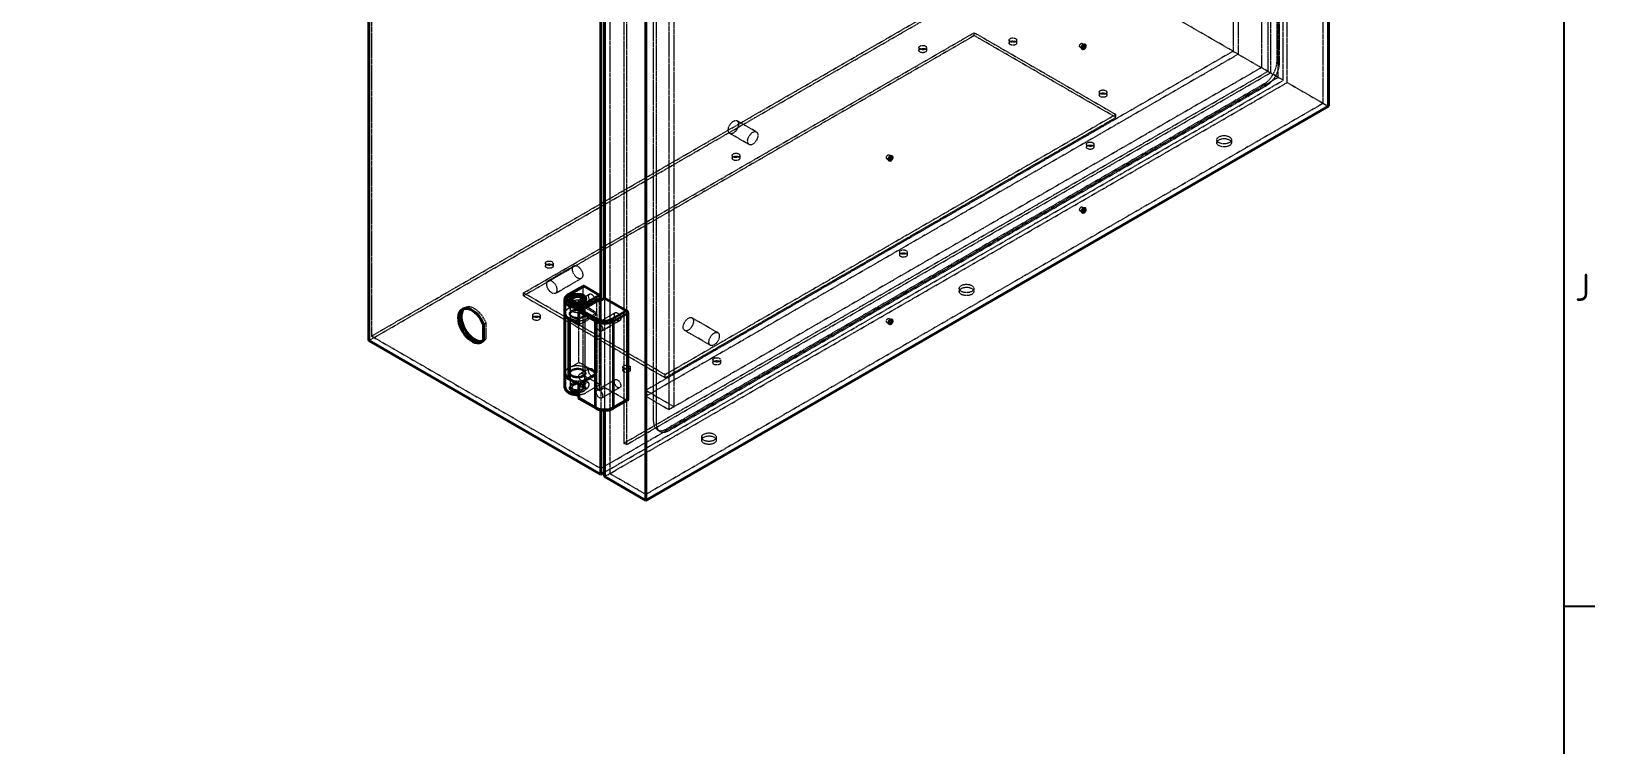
# Model space of a CAD drawing. Header units: millimetres. Extents: x 0 to 3567, y 0 to 2523.
# Drawn here: x 3002 to 3517, y 1847 to 2082 of the extents above; entities that cross this region are included whole.
import ezdxf

# ---------------------------------------------------------------- set-up
doc = ezdxf.new("R2010")
doc.units = ezdxf.units.MM
doc.header["$LTSCALE"] = 3
doc.linetypes.add('DASHED', pattern=[0.2067, 0.1654, -0.0413])
doc.layers.get('0').update_dxf_attribs({"color": 3, "lineweight": 25, "true_color": 0x00ff00})
for name, color, linetype, lineweight, true_color in [('가려진 것(ISO)', 2, 'DASHED', 18, 0xffff00), ('가시적인 것(ISO)', 3, 'Continuous', 40, 0x00ff00), ('가시적인 좁은 것(ISO)', 3, 'Continuous', 35, 0x00ff00)]:
    doc.layers.add(name, color=color, linetype=linetype, lineweight=lineweight, true_color=true_color)
doc.layers.add('경계(ISO)', color=7, linetype='Continuous', lineweight=25)
doc.styles.add('문자 텍스트_PSTEK_POSCO', font='isocp.shx')

# ---------------------------------------------------------------- blocks, each defined once
blk = doc.blocks.new('경계 Default Border')
at = {"layer": '경계(ISO)'}
blk.add_line((1169, 630.75), (1172.4, 630.75), dxfattribs=at)
at = {"layer": '경계(ISO)', "flags": 128}
blk.add_lwpolyline([(20, 20), (20, 821), (1169, 821), (1169, 20), (20, 20)], dxfattribs=at)
at = {"layer": '경계(ISO)', "color": 2, "true_color": 0xffff00, "insert": (1170.23, 664.26), "char_height": 3, "attachment_point": 7, "style": '문자 텍스트_PSTEK_POSCO'}
blk.add_mtext('J', dxfattribs=at)

msp = doc.modelspace()

# ---------------------------------------------------------------- linework, layer by layer
at = {"layer": '가려진 것(ISO)'}
for p, q in [((3412.9167, 2066.4377), (3412.9167, 2392.7098)), ((3414.6137, 2065.4579), (3414.6137, 2392.2199)), ((3415.8865, 2064.7231), (3415.8865, 2390.9951)), ((3409.5225, 2381.932), (3409.5225, 2068.3973)), ((3410.3711, 2381.4421), (3410.3711, 2067.9074)), ((3427.7659, 2057.8645), (3427.7659, 2384.1365)), ((3412.4924, 2367.48), (3412.4924, 2071.5817)), ((3413.3409, 2071.0918), (3413.3409, 2366.9901)), ((3114.2347, 2307.4675), (3114.2347, 1981.1955)), ((3192.7236, 2262.152), (3192.7236, 1935.8799)), ((3197.3905, 2259.4575), (3197.3905, 1945.9228)), ((3198.239, 2258.9676), (3198.239, 1945.4329)), ((3212.2397, 1956.9455), (3212.2397, 2250.8843)), ((3207.1486, 1953.0264), (3207.1486, 2248.9247)), ((3207.9971, 2248.4348), (3207.9971, 1952.5365)), ((3213.9368, 1957.9253), (3213.9368, 2249.9045)), ((3113.3862, 1979.7258), (3338.2462, 2109.5487)), ((3114.2347, 1981.1955), (3337.3976, 2110.0386)), ((3398.0674, 2075.0109), (3337.3976, 2110.0386)), ((3398.0674, 2094.606), (3398.0674, 2075.0109)), ((3407.4012, 2091.872), (3407.4012, 2069.6221)), ((3399.7645, 2086.4831), (3399.7645, 2074.0311)), ((3164.2979, 1995.4025), (3312.7903, 2081.1347)), ((3312.7903, 2081.1347), (3359.4594, 2054.1903)), ((3312.7903, 2080.1549), (3312.7903, 2081.1347)), ((3312.7903, 2080.1549), (3164.2979, 1994.4227)), ((3294.5796, 2076.2357), (3294.5796, 2075.2559)), ((3297.06, 2076.2357), (3297.06, 2075.2559)), ((3359.4594, 2053.2105), (3312.7903, 2080.1549)), ((3324.2781, 2078.6852), (3324.2781, 2077.7054)), ((3326.7585, 2078.6852), (3326.7585, 2077.7054)), ((3347.6354, 2076.3317), (3348.4839, 2075.8418)), ((3348.3731, 2077.6094), (3349.2216, 2077.1195)), ((3398.0674, 2075.0109), (3204.603, 1963.3142)), ((3399.7645, 2074.0311), (3204.603, 1961.3546)), ((3398.0674, 2075.0109), (3407.4012, 2069.6221)), ((3189.7538, 1937.5946), (3412.9167, 2066.4377)), ((3191.0265, 1936.3698), (3414.6137, 2065.4579)), ((3197.3905, 1945.9228), (3409.5225, 2068.3973)), ((3198.239, 1945.4329), (3410.3711, 2067.9074)), ((3407.4012, 2069.6221), (3213.9368, 1957.9253)), ((3409.5225, 2068.3973), (3407.4012, 2069.6221)), ((3409.5225, 2068.3973), (3410.3711, 2067.9074)), ((3412.9167, 2066.4377), (3410.3711, 2067.9074)), ((3412.9167, 2066.4377), (3414.6137, 2065.4579)), ((3192.7236, 1935.8799), (3415.8865, 2064.7231)), ((3408.2497, 2064.2332), (3211.3912, 1950.5769)), ((3212.2397, 1950.087), (3409.0983, 2063.7433)), ((3353.9765, 2061.5387), (3353.9765, 2060.559)), ((3356.4569, 2061.5387), (3356.4569, 2060.559)), ((3415.8865, 2064.7231), (3427.7659, 2057.8645)), ((3427.7659, 2057.8645), (3204.603, 1929.0214)), ((3427.7659, 2057.8645), (3429.4629, 2056.8847)), ((3359.4594, 2054.1903), (3210.967, 1968.4581)), ((3210.967, 1967.4783), (3359.4594, 2053.2105)), ((3241.0169, 2048.4304), (3234.653, 2052.1046)), ((3359.4594, 2053.2105), (3359.4594, 2054.1903)), ((3238.6169, 2044.2734), (3232.253, 2047.9477)), ((3392.6976, 2045.862), (3392.6976, 2044.8822)), ((3397.4976, 2045.862), (3397.4976, 2044.8822)), ((3233.0613, 2040.7181), (3233.0613, 2039.7383)), ((3235.5417, 2040.7181), (3235.5417, 2039.7383)), ((3284.7335, 2040.8671), (3285.582, 2040.3772)), ((3349.7339, 2044.3923), (3349.7339, 2043.4125)), ((3352.2143, 2044.3923), (3352.2143, 2043.4125)), ((3283.9958, 2039.5893), (3284.8443, 2039.0994)), ((3347.6354, 2022.4429), (3348.4839, 2021.953)), ((3348.3731, 2023.7206), (3349.2216, 2023.2307)), ((3288.2156, 2008.8747), (3288.2156, 2007.8949)), ((3290.696, 2008.8747), (3290.696, 2007.8949)), ((3171.543, 2005.2005), (3171.543, 2004.2207)), ((3172.4317, 1999.4406), (3180.917, 2004.3396)), ((3174.0234, 2005.2005), (3174.0234, 2004.2207)), ((3174.8317, 1995.2837), (3183.317, 2000.1826)), ((3179.1471, 1986.8293), (3164.2979, 1995.4025)), ((3164.2979, 1994.4227), (3164.2979, 1995.4025)), ((3164.2979, 1994.4227), (3210.967, 1967.4783)), ((3186.0339, 1994.9869), (3182.8893, 1993.1714)), ((3183.8141, 1997.3621), (3183.8141, 1968.948)), ((3191.0265, 1993.6879), (3191.0265, 1956.7166)), ((3191.0265, 1993.6879), (3191.0265, 1964.294)), ((3307.8447, 1996.8722), (3307.8447, 1995.8924)), ((3312.6447, 1996.8722), (3312.6447, 1995.8924)), ((3144.2073, 1990.0288), (3145.0559, 1990.5187)), ((3182.5413, 1992.2917), (3179.1471, 1990.3321)), ((3179.717, 1993.198), (3179.717, 1988.6174)), ((3179.717, 1992.7081), (3179.717, 1991.7283)), ((3179.717, 1990.2586), (3179.717, 1964.7839)), ((3179.717, 1988.299), (3179.717, 1969.193)), ((3180.4199, 1992.2182), (3180.2078, 1992.3407)), ((3181.0563, 1991.6058), (3180.4199, 1991.2384)), ((3181.0563, 1990.3811), (3180.4199, 1990.7485)), ((3188.481, 1988.8624), (3182.5413, 1992.2917)), ((3182.5413, 1989.2788), (3182.5413, 1992.2917)), ((3182.5413, 1984.8697), (3188.481, 1988.299)), ((3183.1777, 1991.6058), (3183.8141, 1991.2384)), ((3183.1777, 1990.3811), (3183.8141, 1990.7485)), ((3183.8141, 1992.2182), (3184.0262, 1992.3407)), ((3187.5339, 1992.3888), (3184.3893, 1990.5733)), ((3184.517, 1993.198), (3184.517, 1988.6174)), ((3184.517, 1992.7081), (3184.517, 1991.7283)), ((3184.517, 1990.2586), (3184.517, 1964.7839)), ((3184.517, 1988.299), (3184.517, 1969.193)), ((3188.481, 1988.299), (3185.0868, 1990.2586)), ((3185.0868, 1986.9028), (3188.481, 1988.8624)), ((3188.481, 1988.299), (3188.481, 1992.7081)), ((3188.481, 1988.299), (3188.481, 1969.1195)), ((3194.5192, 1988.8632), (3188.5795, 1985.4339)), ((3189.3295, 1963.3142), (3189.3295, 1992.7081)), ((3189.7538, 1992.953), (3189.7538, 1956.8381)), ((3189.7538, 1965.5187), (3189.7538, 1992.953)), ((3151.1457, 1984.9733), (3151.9942, 1985.4632)), ((3151.9942, 1980.357), (3151.9942, 1985.4632)), ((3167.3003, 1988.0541), (3167.3003, 1987.0743)), ((3169.7807, 1988.0541), (3169.7807, 1987.0743)), ((3180.4199, 1987.3192), (3180.2078, 1987.4417)), ((3210.967, 1968.4581), (3182.5413, 1984.8697)), ((3182.5413, 1972.5488), (3182.5413, 1984.8697)), ((3183.8141, 1987.3192), (3184.0262, 1987.4417)), ((3196.0192, 1986.2651), (3190.0795, 1982.8358)), ((3225.889, 1978.1372), (3217.4037, 1983.0362)), ((3228.289, 1982.2941), (3219.8037, 1987.1931)), ((3283.9958, 1985.7005), (3284.8443, 1985.2106)), ((3284.7335, 1986.9783), (3285.582, 1986.4884)), ((3114.2347, 1981.1955), (3189.7538, 1937.5946)), ((3150.4473, 1979.2208), (3151.2959, 1979.7107)), ((3151.1457, 1979.8671), (3151.9942, 1980.357)), ((3226.6973, 1973.3571), (3226.6973, 1972.3773)), ((3229.1777, 1973.3571), (3229.1777, 1972.3773)), ((3179.1471, 1970.5892), (3182.5413, 1972.5488)), ((3179.717, 1968.8746), (3179.717, 1964.294)), ((3180.4199, 1970.1728), (3180.2078, 1970.0503)), ((3182.5413, 1972.5488), (3188.481, 1969.1195)), ((3188.481, 1968.7031), (3182.5413, 1965.2738)), ((3186.0339, 1970.492), (3182.8893, 1968.6765)), ((3183.8141, 1970.1728), (3184.0262, 1970.0503)), ((3184.2383, 1968.2132), (3189.3295, 1965.2738)), ((3187.5339, 1967.8939), (3184.3893, 1966.0784)), ((3184.517, 1968.8746), (3184.517, 1964.294)), ((3188.481, 1968.7031), (3185.0868, 1970.6627)), ((3188.481, 1969.1195), (3185.0868, 1967.1599)), ((3188.481, 1964.294), (3188.481, 1968.7031)), ((3196.9988, 1970.9076), (3196.9988, 1969.9278)), ((3199.4792, 1970.9076), (3199.4792, 1969.9278)), ((3210.967, 1967.4783), (3210.967, 1968.4581)), ((3180.4199, 1965.2738), (3180.2078, 1965.1513)), ((3180.8442, 1963.5592), (3180.4199, 1963.8041)), ((3184.4256, 1963.78), (3183.1044, 1964.5428)), ((3183.3898, 1963.5592), (3183.8141, 1963.8041)), ((3183.8141, 1965.2738), (3184.0262, 1965.1513)), ((3185.6868, 1965.8231), (3184.3044, 1966.6213)), ((3189.6295, 1965.2441), (3184.9626, 1962.5496)), ((3194.5192, 1966.8178), (3188.5795, 1963.3885)), ((3188.9052, 1963.5592), (3189.3295, 1963.3142)), ((3189.3295, 1963.3142), (3191.0265, 1964.294)), ((3196.0192, 1964.2197), (3190.0795, 1960.7904)), ((3191.0265, 1964.294), (3198.239, 1960.1299)), ((3204.603, 1963.3142), (3213.9368, 1957.9253)), ((3204.603, 1961.3546), (3212.2397, 1956.9455)), ((3213.9368, 1957.9253), (3212.2397, 1956.9455)), ((3209.2397, 1949.7898), (3208.3912, 1950.2797)), ((3222.9919, 1947.8824), (3222.9919, 1946.9026)), ((3227.7919, 1947.8824), (3227.7919, 1946.9026)), ((3198.239, 1945.4329), (3197.3905, 1945.9228)), ((3191.0265, 1934.9001), (3192.7236, 1935.8799)), ((3204.603, 1929.0214), (3192.7236, 1935.8799))]:
    msp.add_line(p, q, dxfattribs=at)
for centre, major_axis in [((3295.8198, 2076.2357), (1.2402, 0)), ((3295.8198, 2075.2559), (1.2402, 0)), ((3325.5183, 2078.6852), (1.2402, 0)), ((3325.5183, 2077.7054), (1.2402, 0)), ((3348.0042, 2076.9705), (-0.3689, -0.6389)), ((3355.2167, 2061.5387), (1.2402, 0)), ((3355.2167, 2060.559), (1.2402, 0)), ((3233.453, 2050.0261), (-1.2, -2.0785)), ((3239.8169, 2046.3519), (-1.2, -2.0785)), ((3350.9741, 2044.3923), (1.2402, 0)), ((3395.0976, 2045.862), (2.4, 0)), ((3395.0976, 2044.8822), (2.4, 0)), ((3234.3015, 2040.7181), (1.2402, 0)), ((3234.3015, 2039.7383), (1.2402, 0)), ((3284.3646, 2040.2282), (-0.3689, -0.6389)), ((3350.9741, 2043.4125), (1.2402, 0)), ((3348.0042, 2023.0818), (-0.3689, -0.6389)), ((3289.4558, 2008.8747), (1.2402, 0)), ((3172.7832, 2005.2005), (1.2402, 0)), ((3172.7832, 2004.2207), (1.2402, 0)), ((3182.117, 2002.2611), (1.2, -2.0785)), ((3289.4558, 2007.8949), (1.2402, 0)), ((3173.6317, 1997.3621), (1.2, -2.0785)), ((3186.7839, 1993.6879), (-0.75, 1.299)), ((3310.2447, 1996.8722), (2.4, 0)), ((3310.2447, 1995.8924), (2.4, 0)), ((3168.5405, 1988.0541), (1.2402, 0)), ((3182.117, 1988.544), (-2.7, 0)), ((3182.117, 1991.7283), (-2.4, 0)), ((3182.117, 1990.2586), (-2.4, 0)), ((3182.117, 1988.6174), (-2.4, 0)), ((3182.117, 1988.299), (-2.4, 0)), ((3182.117, 1990.9934), (-1.5, 0)), ((3195.2692, 1987.5642), (-0.75, 1.299)), ((3168.5405, 1987.0743), (1.2402, 0)), ((3189.3295, 1984.1349), (-0.75, 1.299)), ((3218.6037, 1985.1147), (-1.2, -2.0785)), ((3284.3646, 1986.3394), (-0.3689, -0.6389)), ((3227.089, 1980.2157), (-1.2, -2.0785)), ((3227.9375, 1973.3571), (1.2402, 0)), ((3227.9375, 1972.3773), (1.2402, 0)), ((3182.117, 1968.948), (-2.7, 0)), ((3182.117, 1969.193), (-2.4, 0)), ((3182.117, 1968.8746), (-2.4, 0)), ((3186.7839, 1969.193), (-0.75, 1.299)), ((3198.239, 1970.9076), (1.2402, 0)), ((3198.239, 1969.9278), (1.2402, 0)), ((3182.117, 1964.0491), (-2.7, 0)), ((3182.117, 1964.7839), (-2.4, 0)), ((3182.117, 1964.294), (-2.4, 0)), ((3182.117, 1964.294), (-1.8, 0)), ((3189.3295, 1962.0895), (-0.75, 1.299)), ((3195.2692, 1965.5187), (-0.75, 1.299)), ((3225.3919, 1947.8824), (2.4, 0)), ((3225.3919, 1946.9026), (2.4, 0))]:
    msp.add_ellipse(centre, major_axis=major_axis, ratio=0.57735027, dxfattribs=at)
for centre, major_axis, start_param, end_param in [((3408.2497, 2069.1322), (3, 5.1962), 3.92699082, 5.49778714), ((3409.0983, 2068.6423), (-3, -5.1962), 0.78539816, 2.35619449), ((3182.117, 1992.7081), (2.4, 0), 0.78539816, 2.35619449), ((3184.2383, 1997.1172), (-0.3, 0.5196), 0, 0.78539816), ((3148.1759, 1985.1147), (-3.12, 5.404), 4.45186975, 6.41958998), ((3182.117, 1988.6174), (-4.2, 0), 5.49778714, 6.28318531), ((3182.117, 1988.544), (-4.2, 0), 3.92699082, 6.26803244), ((3182.117, 1992.7081), (2.4, 0), 2.96388205, 6.46089591), ((3182.117, 1993.198), (-2.4, 0), 0.72470233, 2.41689032), ((3188.9052, 1992.4631), (-0.3, 0.5196), 0, 0.78539816), ((3182.117, 1988.6174), (4.2, 0), 4.81357682, 5.49778714), ((3148.1759, 1985.1147), (3.12, -5.404), 6.14678063, 6.54370454), ((3182.117, 1968.948), (-4.2, 0), 3.92699082, 6.28318531), ((3182.117, 1968.8746), (-4.2, 0), 5.49778714, 6.26803244), ((3184.2383, 1968.7031), (0.3, -0.5196), 3.92699082, 5.49778714), ((3182.117, 1968.8746), (-4.2, 0), 0.9927893, 2.35619449), ((3185.0868, 1964.7839), (0.6, 1.0392), 3.92699082, 7.06858347), ((3188.9052, 1964.0491), (0.3, -0.5196), 3.92699082, 5.49778714), ((3189.3295, 1965.7637), (0.3, -0.5196), 5.49778714, 7.06858347), ((3183.3898, 1960.8647), (0.8485, 0), 3.92699082, 4.71238898), ((3198.239, 1960.6198), (0.3, -0.5196), 5.49778714, 6.28318531), ((3211.3912, 1955.4758), (-3, -5.1962), 5.49778714, 7.06858347), ((3212.2397, 1954.9859), (-3, -5.1962), 5.49778714, 7.06858347)]:
    msp.add_ellipse(centre, major_axis=major_axis, ratio=0.57735027, start_param=start_param, end_param=end_param, dxfattribs=at)
for points, knots in [([(3183.8141, 1990.7485), (3183.6767, 1990.8278), (3183.5148, 1990.933), (3183.1893, 1991.1723), (3183.0262, 1991.3066), (3182.7514, 1991.5731), (3182.6196, 1991.7247), (3182.4335, 1992.0427), (3182.3811, 1992.2109), (3182.3811, 1992.3707), (3182.3811, 1992.5305), (3182.4335, 1992.6934), (3182.6196, 1992.9742), (3182.7514, 1993.0918), (3183.0262, 1993.2504), (3183.1893, 1993.3035), (3183.5148, 1993.3173), (3183.6767, 1993.2773), (3183.9514, 1993.1187), (3184.0772, 1992.9926), (3184.2725, 1992.6781), (3184.3428, 1992.4903), (3184.4362, 1992.119), (3184.4657, 1991.9084), (3184.4979, 1991.5015), (3184.5024, 1991.3057), (3184.5024, 1990.9861), (3184.4979, 1990.8509), (3184.4657, 1990.6588), (3184.4362, 1990.6004), (3184.3428, 1990.5465), (3184.2725, 1990.5469), (3184.0772, 1990.6083), (3183.9514, 1990.6692), (3183.8141, 1990.7485)], [1.16972737, 1.16972737, 1.16972737, 1.16972737, 1.26681796, 1.26681796, 1.36390855, 1.36390855, 1.46177252, 1.46177252, 1.55963649, 1.55963649, 1.55963649, 1.65750046, 1.65750046, 1.75536443, 1.75536443, 1.85245502, 1.85245502, 1.94954561, 1.94954561, 2.0466362, 2.0466362, 2.14372679, 2.14372679, 2.24159076, 2.24159076, 2.33945473, 2.33945473, 2.4373187, 2.4373187, 2.53518267, 2.53518267, 2.63227326, 2.63227326, 2.72936385, 2.72936385, 2.72936385, 2.72936385]), ([(3183.8141, 1966.2536), (3183.6767, 1966.3329), (3183.5148, 1966.4381), (3183.1893, 1966.6774), (3183.0262, 1966.8117), (3182.7514, 1967.0782), (3182.6196, 1967.2298), (3182.4335, 1967.5478), (3182.3811, 1967.716), (3182.3811, 1967.8758), (3182.3811, 1968.0356), (3182.4335, 1968.1985), (3182.6196, 1968.4793), (3182.7514, 1968.5969), (3183.0262, 1968.7555), (3183.1893, 1968.8086), (3183.5148, 1968.8224), (3183.6767, 1968.7824), (3183.9514, 1968.6238), (3184.0772, 1968.4977), (3184.2725, 1968.1832), (3184.3428, 1967.9954), (3184.4362, 1967.6241), (3184.4657, 1967.4135), (3184.4979, 1967.0066), (3184.5024, 1966.8108), (3184.5024, 1966.4912), (3184.4979, 1966.356), (3184.4657, 1966.1639), (3184.4362, 1966.1055), (3184.3428, 1966.0516), (3184.2725, 1966.052), (3184.0772, 1966.1134), (3183.9514, 1966.1743), (3183.8141, 1966.2536)], [1.16972737, 1.16972737, 1.16972737, 1.16972737, 1.26681796, 1.26681796, 1.36390855, 1.36390855, 1.46177252, 1.46177252, 1.55963649, 1.55963649, 1.55963649, 1.65750046, 1.65750046, 1.75536443, 1.75536443, 1.85245502, 1.85245502, 1.94954561, 1.94954561, 2.0466362, 2.0466362, 2.14372679, 2.14372679, 2.24159076, 2.24159076, 2.33945473, 2.33945473, 2.4373187, 2.4373187, 2.53518267, 2.53518267, 2.63227326, 2.63227326, 2.72936385, 2.72936385, 2.72936385, 2.72936385]), ([(3182.5413, 1961.8737), (3182.8112, 1961.8905), (3183.0787, 1961.9235), (3183.7699, 1962.0531), (3184.1811, 1962.1771), (3184.6959, 1962.4054), (3184.8325, 1962.4746), (3184.9626, 1962.5496)], [2.463872247, 2.463872247, 2.463872247, 2.463872247, 2.670094076, 2.670094076, 3.011336704, 3.011336704, 3.141592654, 3.141592654, 3.141592654, 3.141592654]), ([(3182.7382, 1965.1601), (3182.7382, 1965.2858), (3182.7737, 1965.423), (3182.9061, 1965.6876), (3183.002, 1965.8159), (3183.2067, 1966.0407), (3183.33, 1966.1533), (3183.5796, 1966.3508), (3183.7055, 1966.4359), (3183.9226, 1966.5612), (3184.0258, 1966.6084), (3184.1934, 1966.6518), (3184.2583, 1966.6479), (3184.3507, 1966.5946), (3184.3846, 1966.5413), (3184.4264, 1966.3772), (3184.4352, 1966.2656), (3184.4352, 1966.1399), (3184.4352, 1966.0142), (3184.4264, 1965.8616), (3184.3846, 1965.5446), (3184.3507, 1965.3807), (3184.2583, 1965.091), (3184.1934, 1964.9447), (3184.0258, 1964.6998), (3183.9226, 1964.6016), (3183.7055, 1964.4763), (3183.5796, 1964.4422), (3183.33, 1964.4462), (3183.2067, 1964.4838), (3183.002, 1964.602), (3182.9061, 1964.691), (3182.7737, 1964.9074), (3182.7382, 1965.0344), (3182.7382, 1965.1601)], [-0.61502488, -0.61502488, -0.61502488, -0.61502488, -0.53804184, -0.53804184, -0.4610588, -0.4610588, -0.38428562, -0.38428562, -0.30751244, -0.30751244, -0.23073926, -0.23073926, -0.15396608, -0.15396608, -0.07698304, -0.07698304, 0, 0, 0, 0.07698304, 0.07698304, 0.15396608, 0.15396608, 0.23073926, 0.23073926, 0.30751244, 0.30751244, 0.38428562, 0.38428562, 0.4610588, 0.4610588, 0.53804184, 0.53804184, 0.61502488, 0.61502488, 0.61502488, 0.61502488]), ([(3185.0868, 1963.8041), (3184.9797, 1963.7422), (3184.8594, 1963.705), (3184.6274, 1963.6979), (3184.5161, 1963.7278), (3184.3351, 1963.8323), (3184.2533, 1963.914), (3184.1428, 1964.1187), (3184.1145, 1964.2417), (3184.1145, 1964.4893), (3184.1428, 1964.6294), (3184.2533, 1964.9069), (3184.3351, 1965.0447), (3184.5161, 1965.2866), (3184.6274, 1965.4073), (3184.8594, 1965.6149), (3184.9797, 1965.7018), (3185.0868, 1965.7637)], [-0.909540528, -0.909540528, -0.909540528, -0.909540528, -0.833754696, -0.833754696, -0.757968865, -0.757968865, -0.682164608, -0.682164608, -0.606360352, -0.606360352, -0.530556096, -0.530556096, -0.454751839, -0.454751839, -0.378966008, -0.378966008, -0.303180176, -0.303180176, -0.303180176, -0.303180176])]:
    msp.add_open_spline(points, degree=3, knots=knots, dxfattribs=at)
at = {"layer": '가시적인 것(ISO)'}
for p, q in [((3429.4629, 2056.8847), (3429.4629, 2385.1163)), ((3113.3862, 2307.9574), (3113.3862, 1979.7258)), ((3204.603, 1927.0618), (3204.603, 2255.2934)), ((3189.7538, 2196.8881), (3189.7538, 1992.953)), ((3191.0265, 2196.7666), (3191.0265, 1993.6879)), ((3429.4629, 2056.8847), (3204.603, 1927.0618)), ((3183.9383, 1997.6368), (3179.2714, 1994.9423)), ((3180.8442, 1993.9328), (3180.4199, 1993.6879)), ((3183.3898, 1993.9328), (3183.8141, 1993.6879)), ((3189.3295, 1994.6677), (3184.2383, 1997.6071)), ((3191.0265, 1993.6879), (3189.3295, 1992.7081)), ((3189.7538, 1992.953), (3189.7538, 1993.9328)), ((3198.239, 1989.5237), (3191.0265, 1993.6879)), ((3177.917, 1992.953), (3177.917, 1988.6174)), ((3177.917, 1968.948), (3177.917, 1988.544)), ((3182.5413, 1989.2788), (3182.5413, 1984.8697)), ((3188.6052, 1992.9828), (3182.7898, 1989.6252)), ((3189.3295, 1992.7081), (3188.9052, 1992.953)), ((3198.6633, 1960.3748), (3198.6633, 1988.7889)), ((3151.1457, 1984.9733), (3151.1457, 1979.8671)), ((3182.5413, 1984.8697), (3179.1471, 1986.8293)), ((3113.3862, 1979.7258), (3189.7538, 1935.635)), ((3177.917, 1968.8746), (3177.917, 1964.539)), ((3179.1471, 1967.2334), (3182.5413, 1965.2738)), ((3182.5413, 1965.2738), (3182.5413, 1960.8647)), ((3188.181, 1957.4057), (3182.7898, 1960.5183)), ((3198.539, 1960.1002), (3193.8721, 1957.4057)), ((3189.7538, 1956.8381), (3189.7538, 1935.635)), ((3191.0265, 1956.7166), (3191.0265, 1934.9001)), ((3189.7538, 1935.635), (3191.0265, 1936.3698)), ((3204.603, 1927.0618), (3191.0265, 1934.9001))]:
    msp.add_line(p, q, dxfattribs=at)
for centre, major_axis in [((3348.8528, 2076.4806), (-0.3689, -0.6389)), ((3285.2132, 2039.7383), (-0.3689, -0.6389)), ((3348.8528, 2022.5919), (-0.3689, -0.6389)), ((3182.117, 1993.4429), (-2.7, 0)), ((3182.117, 1993.198), (-1.8, 0)), ((3285.2132, 1985.8495), (-0.3689, -0.6389))]:
    msp.add_ellipse(centre, major_axis=major_axis, ratio=0.57735027, dxfattribs=at)
for centre, major_axis, start_param, end_param in [((3182.117, 1993.198), (-2.4, 0), 2.41689032, 7.00788764), ((3182.117, 1992.7081), (-2.4, 0), 5.49778714, 6.10547471), ((3182.117, 1992.7081), (2.4, 0), 0.1777106, 0.78539816), ((3184.2383, 1997.1172), (-0.3, 0.5196), 5.49778714, 6.28318531), ((3189.3295, 1994.1778), (-0.3, 0.5196), 3.92699082, 5.49778714), ((3147.3273, 1984.6248), (3.12, -5.404), 1.3102771, 6.54370454), ((3148.1759, 1985.1147), (-3.12, 5.404), 0.13640468, 3.00518798), ((3182.117, 1988.544), (-4.2, 0), 6.26803244, 7.06858347), ((3182.117, 1988.6174), (-4.2, 0), 0, 1.67198417), ((3183.3898, 1989.2788), (0.8485, 0), 1.57079633, 3.14159265), ((3188.9052, 1992.4631), (-0.3, 0.5196), 5.49778714, 6.28318531), ((3198.239, 1989.0339), (-0.3, 0.5196), 3.92699082, 5.49778714), ((3182.117, 1968.8746), (-4.2, 0), 6.26803244, 7.27597461), ((3182.117, 1968.948), (-4.2, 0), 0, 0.78539816), ((3183.3898, 1960.8647), (0.8485, 0), 3.14159265, 3.92699082), ((3198.239, 1960.6198), (0.3, -0.5196), 0, 0.78539816)]:
    msp.add_ellipse(centre, major_axis=major_axis, ratio=0.57735027, start_param=start_param, end_param=end_param, dxfattribs=at)
for points, knots in [([(3177.917, 1992.953), (3177.917, 1993.1163), (3177.9395, 1993.2794), (3178.0259, 1993.5944), (3178.0897, 1993.7463), (3178.251, 1994.0329), (3178.3484, 1994.1678), (3178.5706, 1994.4195), (3178.6953, 1994.5364), (3178.9672, 1994.7525), (3179.1146, 1994.8518), (3179.2714, 1994.9423)], [5.497787144, 5.497787144, 5.497787144, 5.497787144, 5.654866776, 5.654866776, 5.811946409, 5.811946409, 5.969026042, 5.969026042, 6.126105675, 6.126105675, 6.283185307, 6.283185307, 6.283185307, 6.283185307]), ([(3177.917, 1964.539), (3177.917, 1964.2751), (3177.9766, 1964.0124), (3178.2043, 1963.5058), (3178.3805, 1963.2658), (3178.8479, 1962.808), (3179.154, 1962.5995), (3179.8602, 1962.2477), (3180.2652, 1962.1087), (3181.1184, 1961.9191), (3181.5662, 1961.8679), (3182.1911, 1961.8586), (3182.3667, 1961.8628), (3182.5413, 1961.8737)], [0.78539816, 0.78539816, 0.78539816, 0.78539816, 1.03931562, 1.03931562, 1.31801982, 1.31801982, 1.64421824, 1.64421824, 1.9887059, 1.9887059, 2.33052008, 2.33052008, 2.46387225, 2.46387225, 2.46387225, 2.46387225]), ([(3188.181, 1957.4057), (3188.4947, 1957.2246), (3188.8466, 1957.0782), (3189.5991, 1956.8568), (3189.9997, 1956.7821), (3190.8178, 1956.7072), (3191.2353, 1956.7072), (3192.0534, 1956.7821), (3192.454, 1956.8568), (3193.2065, 1957.0782), (3193.5584, 1957.2246), (3193.8721, 1957.4057)], [1.57079633, 1.57079633, 1.57079633, 1.57079633, 1.88495559, 1.88495559, 2.19911486, 2.19911486, 2.51327412, 2.51327412, 2.82743339, 2.82743339, 3.14159265, 3.14159265, 3.14159265, 3.14159265])]:
    msp.add_open_spline(points, degree=3, knots=knots, dxfattribs=at)
at = {"layer": '가시적인 좁은 것(ISO)'}
for p, q in [((3184.2383, 1997.6071), (3179.5714, 1994.9126)), ((3184.6626, 1991.9732), (3189.3295, 1994.6677)), ((3189.7538, 1993.9328), (3185.0868, 1991.2384)), ((3188.0567, 1986.0945), (3182.5413, 1989.2788)), ((3183.3898, 1989.7687), (3188.9052, 1992.953)), ((3188.481, 1986.8293), (3183.3898, 1989.7687)), ((3185.0868, 1991.2384), (3185.0868, 1990.9514)), ((3193.5721, 1986.8293), (3198.239, 1989.5237)), ((3198.6633, 1988.7889), (3193.9964, 1986.0945)), ((3179.1471, 1986.8293), (3179.1471, 1967.2334)), ((3188.0567, 1957.6804), (3188.0567, 1986.0945)), ((3193.9964, 1957.6804), (3193.9964, 1986.0945)), ((3182.5413, 1960.8647), (3188.0567, 1957.6804)), ((3193.9964, 1957.6804), (3198.6633, 1960.3748))]:
    msp.add_line(p, q, dxfattribs=at)
for centre, major_axis, start_param, end_param in [((3179.5714, 1994.4227), (-0.3, 0.5196), 5.49778714, 6.28318531), ((3182.117, 1992.953), (-4.2, 0), 0, 2.35619449), ((3184.6626, 1991.4833), (-0.3, 0.5196), 3.92699082, 5.49778714), ((3188.481, 1986.3394), (0.3, 0.5196), 0.78539816, 2.35619449), ((3191.0265, 1987.8091), (-4.2, 0), 0.78539816, 2.35619449), ((3191.0265, 1988.299), (-3.6, 0), 0.78539816, 2.35619449), ((3193.5721, 1986.3394), (-0.3, 0.5196), 3.92699082, 5.49778714), ((3182.117, 1964.539), (-4.2, 0), 0, 1.67198417), ((3188.481, 1957.9253), (-0.3, -0.5196), 5.49778714, 6.28318531), ((3191.0265, 1959.395), (4.2, 0), 3.92699082, 5.49778714), ((3193.5721, 1957.9253), (0.3, -0.5196), 0, 0.78539816)]:
    msp.add_ellipse(centre, major_axis=major_axis, ratio=0.57735027, start_param=start_param, end_param=end_param, dxfattribs=at)
for points, knots in [([(3179.5714, 1994.9126), (3179.4254, 1994.8283), (3179.293, 1994.7375), (3179.1743, 1994.6402), (3179.1664, 1994.6337), (3179.159, 1994.6276), (3179.1507, 1994.6207), (3179.035, 1994.5236), (3178.9344, 1994.4215), (3178.8489, 1994.3146), (3178.8366, 1994.2993), (3178.8252, 1994.2846), (3178.8131, 1994.2685), (3178.7407, 1994.1718), (3178.6814, 1994.0728), (3178.6352, 1993.9712), (3178.6198, 1993.9374), (3178.6061, 1993.9039), (3178.5934, 1993.8688), (3178.5425, 1993.7285), (3178.517, 1993.5863), (3178.517, 1993.4429), (3178.517, 1993.3175), (3178.5365, 1993.1931), (3178.5755, 1993.0698), (3178.581, 1993.0522), (3178.5872, 1993.0342), (3178.5934, 1993.017), (3178.637, 1992.8968), (3178.6985, 1992.7798), (3178.778, 1992.666), (3178.7893, 1992.6497), (3178.8015, 1992.6329), (3178.8131, 1992.6174), (3178.9, 1992.5015), (3179.0043, 1992.3911), (3179.1261, 1992.2861), (3179.1342, 1992.2791), (3179.1429, 1992.2717), (3179.1507, 1992.2652), (3179.2753, 1992.1605), (3179.4159, 1992.063), (3179.5714, 1991.9732)], [0, 0, 0, 0, 0.05859375, 0.05859375, 0.05859375, 0.0625, 0.0625, 0.0625, 0.1171875, 0.1171875, 0.1171875, 0.125, 0.125, 0.125, 0.171875, 0.171875, 0.171875, 0.1875, 0.1875, 0.1875, 0.25, 0.25, 0.25, 0.3046875, 0.3046875, 0.3046875, 0.3125, 0.3125, 0.3125, 0.3671875, 0.3671875, 0.3671875, 0.375, 0.375, 0.375, 0.43359375, 0.43359375, 0.43359375, 0.4375, 0.4375, 0.4375, 0.5, 0.5, 0.5, 0.5]), ([(3179.5714, 1991.9732), (3179.7172, 1991.889), (3179.8745, 1991.8126), (3180.0432, 1991.744), (3180.0545, 1991.7394), (3180.0651, 1991.7351), (3180.0771, 1991.7303), (3180.2453, 1991.6636), (3180.422, 1991.6055), (3180.6073, 1991.5561), (3180.6337, 1991.549), (3180.6593, 1991.5424), (3180.6872, 1991.5354), (3180.8545, 1991.4936), (3181.0261, 1991.4594), (3181.202, 1991.4327), (3181.2606, 1991.4238), (3181.3186, 1991.4159), (3181.3793, 1991.4086), (3181.6224, 1991.3792), (3181.8687, 1991.3645), (3182.117, 1991.3645), (3182.3343, 1991.3645), (3182.5497, 1991.3757), (3182.7633, 1991.3982), (3182.7938, 1991.4015), (3182.8249, 1991.405), (3182.8547, 1991.4086), (3183.0629, 1991.4337), (3183.2655, 1991.4693), (3183.4627, 1991.5151), (3183.4908, 1991.5217), (3183.5201, 1991.5288), (3183.5468, 1991.5354), (3183.7476, 1991.5856), (3183.9388, 1991.6458), (3184.1206, 1991.7161), (3184.1328, 1991.7208), (3184.1456, 1991.7258), (3184.1569, 1991.7303), (3184.3381, 1991.8023), (3184.5067, 1991.8832), (3184.6626, 1991.9732)], [0.5, 0.5, 0.5, 0.5, 0.55859375, 0.55859375, 0.55859375, 0.5625, 0.5625, 0.5625, 0.6171875, 0.6171875, 0.6171875, 0.625, 0.625, 0.625, 0.671875, 0.671875, 0.671875, 0.6875, 0.6875, 0.6875, 0.75, 0.75, 0.75, 0.8046875, 0.8046875, 0.8046875, 0.8125, 0.8125, 0.8125, 0.8671875, 0.8671875, 0.8671875, 0.875, 0.875, 0.875, 0.93359375, 0.93359375, 0.93359375, 0.9375, 0.9375, 0.9375, 1, 1, 1, 1])]:
    msp.add_open_spline(points, degree=3, knots=knots, dxfattribs=at)

# ---------------------------------------------------------------- block references
at = {"xscale": 3, "yscale": 3, "zscale": 3}
msp.add_blockref('경계 Default Border', (0, 0), dxfattribs=at)

doc.saveas('drawing.dxf')
